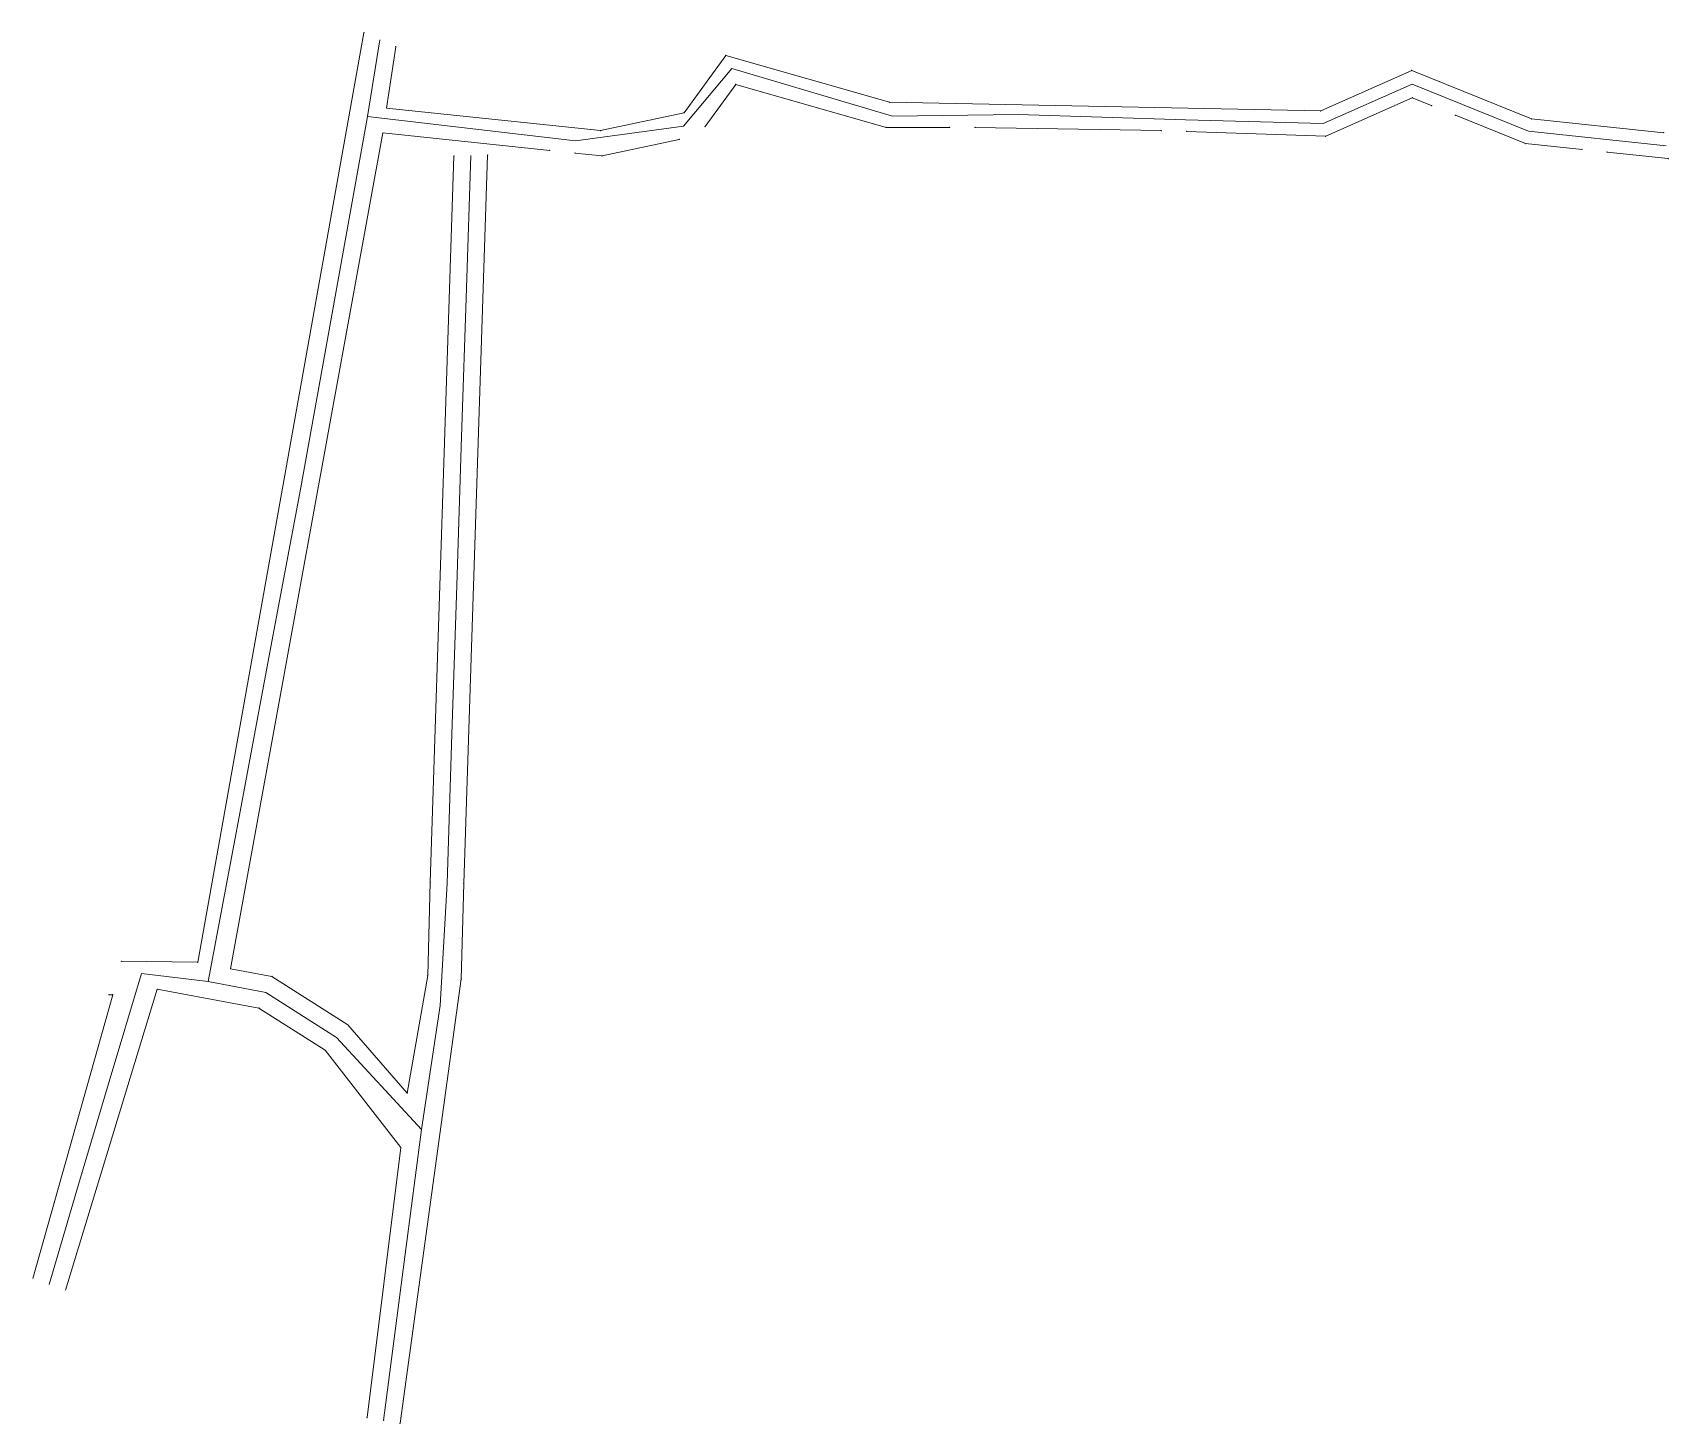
# Model space of a CAD drawing. Header units: millimetres. Extents: x 408928 to 409124, y 4589858 to 4590024.
import ezdxf

# ---------------------------------------------------------------- set-up
doc = ezdxf.new("R2010")
doc.units = ezdxf.units.MM
for name, color, linetype, lineweight in [('GEOFENCE', 3, 'Continuous', 0), ('INIT_COORD', 5, 'Continuous', 0), ('OTOCAD_100_LAGiMi', 151, 'Continuous', 0), ('OTOCAD_AKALiN', 3, 'Continuous', 0), ('OTOCAD_DESENDRE', 1, 'Continuous', 0), ('OTOCAD_NOKTA', 40, 'Continuous', 0), ('OTOCAD_OZKAN', 6, 'Continuous', 0)]:
    doc.layers.add(name, color=color, linetype=linetype, lineweight=lineweight)

msp = doc.modelspace()

# ---------------------------------------------------------------- linework, layer by layer
at = {"layer": 'GEOFENCE'}
for p, q in [((408968.24, 4590014.22, 100), (408969.72, 4590023.38, 100)), ((409005.95, 4590013.04, 100), (409011.74, 4590019.93, 100)), ((409011.74, 4590019.93, 100), (409030.92, 4590014.24, 100)), ((409082.34, 4590013.36, 100), (409092.94, 4590018.08, 100)), ((409092.94, 4590018.08, 100), (409106.85, 4590012.46, 100)), ((408963.83, 4589989.62, 100), (408968.24, 4590014.22, 100)), ((408968.24, 4590014.22, 100), (408993.07, 4590011.31, 100)), ((409030.92, 4590014.24, 100), (409045.92, 4590014.44, 100)), ((409045.92, 4590014.44, 100), (409065.91, 4590013.8, 100)), ((409065.91, 4590013.8, 100), (409082.34, 4590013.36, 100)), ((408993.07, 4590011.31, 100), (409005.95, 4590013.04, 100)), ((409106.85, 4590012.46, 100), (409123.26, 4590010.73, 100)), ((408980.06, 4589993.73, 136.79), (408980.58, 4590009.56, 145)), ((408979.48, 4589975.98, 127.6), (408980.06, 4589993.73, 136.79)), ((408960.3, 4589969.93, 100), (408963.83, 4589989.62, 100)), ((408978.9, 4589958.23, 118.4), (408979.48, 4589975.98, 127.6)), ((408956.6, 4589950.27, 100), (408960.3, 4589969.93, 100)), ((408978.32, 4589940.48, 109.2), (408978.9, 4589958.23, 118.4)), ((408952.91, 4589930.62, 100), (408956.6, 4589950.27, 100)), ((408977.74, 4589922.73, 100), (408978.32, 4589940.48, 109.2)), ((408949.21, 4589910.96, 100), (408952.91, 4589930.62, 100)), ((408976.93, 4589908.13, 100), (408977.74, 4589922.73, 100)), ((408941.27, 4589911.94, 100), (408937.39, 4589899.04, 114.78)), ((408949.21, 4589910.96, 100), (408941.27, 4589911.94, 100)), ((408956.09, 4589909.68, 100), (408949.21, 4589910.96, 100)), ((408964.53, 4589904.31, 100), (408956.09, 4589909.68, 100)), ((408974.71, 4589893.3, 100), (408976.93, 4589908.13, 100)), ((408974.71, 4589893.3, 100), (408964.53, 4589904.31, 100)), ((408937.39, 4589899.04, 114.78), (408933.76, 4589886.74, 130.13)), ((408972.76, 4589878.42, 100), (408974.71, 4589893.3, 100)), ((408933.76, 4589886.74, 130.13), (408930.23, 4589874.83, 145)), ((408970.16, 4589858.59, 100), (408972.76, 4589878.42, 100))]:
    msp.add_line(p, q, dxfattribs=at)
at = {"layer": 'INIT_COORD'}
msp.add_point((408970.16, 4589858.59, 100), dxfattribs=at)
at = {"layer": 'OTOCAD_100_LAGiMi', "lineweight": 0}
for p, q in [((408967.82, 4590024.21, 100), (408947.99, 4589913.28, 100)), ((408970.53, 4590015.22, 100), (408971.62, 4590022.54, 100)), ((408951.91, 4589912.49, 100), (408970.08, 4590012.25, 100)), ((408975.44, 4589911.68, 100), (408975.74, 4589922.79, 100)), ((408979.74, 4589922.67, 100), (408979.43, 4589911.28, 100)), ((408951.91, 4589912.49, 100), (408956.84, 4589911.58, 100)), ((408956.84, 4589911.58, 100), (408965.9, 4589905.79, 100)), ((408979.43, 4589911.28, 100), (408972.14, 4589858.25, 100)), ((408972.99, 4589897.66, 100), (408975.44, 4589911.68, 100)), ((408955.29, 4589907.8, 100), (408943.14, 4589910.05, 100)), ((408963.21, 4589902.77, 100), (408955.29, 4589907.8, 100)), ((408965.9, 4589905.79, 100), (408972.99, 4589897.66, 100)), ((408972.21, 4589891.18, 100), (408963.21, 4589902.77, 100)), ((408968.19, 4589858.93, 100), (408972.21, 4589891.18, 100))]:
    msp.add_line(p, q, dxfattribs=at)
at = {"layer": 'OTOCAD_AKALiN', "lineweight": 0}
for p, q in [((408947.99, 4589913.28, 100), (408938.84, 4589913.39, 100)), ((408937.84, 4589909.4, 100), (408928.28, 4589875.54, 145)), ((408932.19, 4589874.12, 145), (408943.14, 4589910.05, 100)), ((408937.4, 4589909.4, 100), (408937.84, 4589909.4, 100)), ((408943.14, 4589910.05, 100), (408955.29, 4589907.8, 100))]:
    msp.add_line(p, q, dxfattribs=at)
at = {"layer": 'OTOCAD_DESENDRE', "lineweight": 0}
for p, q in [((408978.57, 4590009.51, 145), (408975.74, 4589922.79, 100)), ((408979.74, 4589922.67, 100), (408982.58, 4590009.61, 145))]:
    msp.add_line(p, q, dxfattribs=at)
at = {"layer": 'OTOCAD_NOKTA', "lineweight": 0}
for p in [(408967.82, 4590024.21, 100), (408971.62, 4590022.54, 100), (409011.02, 4590021.51, 100), (409092.91, 4590019.71, 100), (409012.21, 4590018.05, 100), (409030.57, 4590015.91, 100), (409092.97, 4590016.45, 100), (408970.53, 4590015.22, 100), (409006.04, 4590014.66, 100), (409082.05, 4590014.87, 100), (409095.27, 4590015.52, 100), (409098.11, 4590014.37, 100), (409107.22, 4590013.93, 100), (408970.08, 4590012.25, 100), (408996.08, 4590012.54, 100), (409008.55, 4590013, 100), (409030.15, 4590012.91, 100), (409037.75, 4590012.91, 100), (409040.75, 4590012.91, 100), (409063.03, 4590012.53, 100), (409066.03, 4590012.43, 100), (409082.64, 4590011.85, 100), (409122.99, 4590012.27, 100), (408990.01, 4590010.16, 100), (409005.46, 4590011.47, 100), (409106.48, 4590010.99, 100), (409113.24, 4590010.28, 100), (409116.23, 4590009.96, 100), (408978.57, 4590009.51, 145), (408982.58, 4590009.61, 145), (408993, 4590009.84, 100), (408996.24, 4590009.5, 100), (409123.53, 4590009.2, 100), (408975.74, 4589922.79, 100), (408979.74, 4589922.67, 100), (408938.84, 4589913.39, 100), (408947.99, 4589913.28, 100), (408951.91, 4589912.49, 100), (408956.84, 4589911.58, 100), (408975.44, 4589911.68, 100), (408979.43, 4589911.28, 100), (408937.4, 4589909.4, 100), (408937.84, 4589909.4, 100), (408943.14, 4589910.05, 100), (408955.29, 4589907.8, 100), (408965.9, 4589905.79, 100), (408963.21, 4589902.77, 100), (408972.99, 4589897.66, 100), (408972.21, 4589891.18, 100), (408968.19, 4589858.93, 100), (408972.14, 4589858.25, 100)]:
    msp.add_point(p, dxfattribs=at)
at = {"layer": 'OTOCAD_OZKAN', "lineweight": 0}
for p, q in [((409006.04, 4590014.66, 100), (409011.02, 4590021.51, 100)), ((409011.02, 4590021.51, 100), (409030.57, 4590015.91, 100)), ((409082.05, 4590014.87, 100), (409092.91, 4590019.71, 100)), ((409092.91, 4590019.71, 100), (409107.22, 4590013.93, 100)), ((409008.55, 4590013, 100), (409012.21, 4590018.05, 100)), ((409012.21, 4590018.05, 100), (409030.15, 4590012.91, 100)), ((409030.57, 4590015.91, 100), (409082.05, 4590014.87, 100)), ((409092.97, 4590016.45, 100), (409082.64, 4590011.85, 100)), ((409095.27, 4590015.52, 100), (409092.97, 4590016.45, 100)), ((408970.53, 4590015.22, 100), (408996.08, 4590012.54, 100)), ((408996.08, 4590012.54, 100), (409006.04, 4590014.66, 100)), ((409106.48, 4590010.99, 100), (409098.11, 4590014.37, 100)), ((409107.22, 4590013.93, 100), (409122.99, 4590012.27, 100)), ((408990.01, 4590010.16, 100), (408970.08, 4590012.25, 100)), ((409030.15, 4590012.91, 100), (409037.75, 4590012.91, 100)), ((409063.03, 4590012.53, 100), (409040.75, 4590012.91, 100)), ((409082.64, 4590011.85, 100), (409066.03, 4590012.43, 100)), ((408996.24, 4590009.5, 100), (409005.46, 4590011.47, 100)), ((409113.24, 4590010.28, 100), (409106.48, 4590010.99, 100)), ((409123.53, 4590009.2, 100), (409116.23, 4590009.96, 100)), ((408993, 4590009.84, 100), (408996.24, 4590009.5, 100))]:
    msp.add_line(p, q, dxfattribs=at)

doc.saveas('drawing.dxf')
